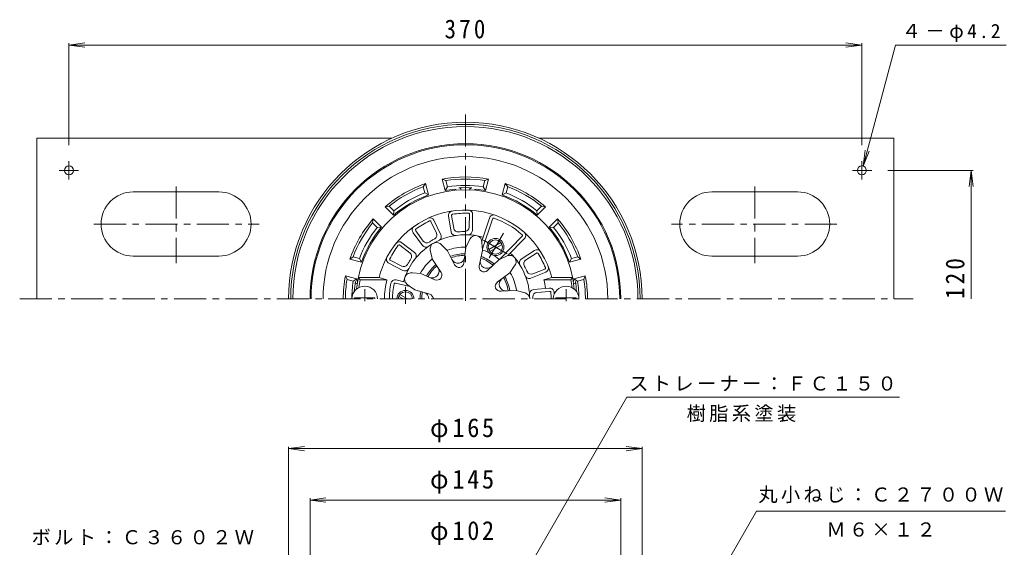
# Model space of a CAD drawing. Units: millimetres, scale not verified. Extents: x -246 to 229, y -348 to 375.
# Drawn here: x -245.9 to 214.5, y 128.7 to 374.9 of the extents above; entities that cross this region are included whole.
import ezdxf

# ---------------------------------------------------------------- set-up
doc = ezdxf.new("R2010")
doc.units = ezdxf.units.MM
doc.header["$LTSCALE"] = 3
doc.linetypes.add('CHAIN1', pattern=[8, 5, -1, 1, -1])
for name, color, linetype, lineweight in [('0-0_通り芯', 3, 'Continuous', 9), ('0-1_躯体', 2, 'Continuous', 9), ('0-2_仕上', 6, 'Continuous', 9), ('0-4_その他', 7, 'Continuous', 9), ('0-5_寸法', 7, 'Continuous', 9), ('0-A', 2, 'Continuous', 9)]:
    doc.layers.add(name, color=color, linetype=linetype, lineweight=lineweight)
doc.styles.add('ＭＳ ゴシック', font='')
doc.styles.get('ＭＳ ゴシック').set_extended_font_data('MS Gothic')

msp = doc.modelspace()

# ---------------------------------------------------------------- linework, layer by layer
at = {"layer": '0-0_通り芯', "linetype": 'CHAIN1'}
for p, q in [((-37.907, 330.668), (-37.907, 240.839)), ((-245.882, 244.554), (171.107, 244.554))]:
    msp.add_line(p, q, dxfattribs=at)
at = {"layer": '0-0_通り芯'}
for radius in [82.5, 81.5, 80.5]:
    msp.add_arc((-37.907, 244.554), radius, 0, 180, dxfattribs=at)
at = {"layer": '0-1_躯体'}
for p, q in [((-47.332, 295.184), (-48.76, 300.511)), ((-47.018, 299.808), (-48.76, 300.511)), ((-46.238, 296.895), (-47.018, 299.808)), ((-29.576, 296.895), (-28.796, 299.808)), ((-28.796, 299.808), (-27.055, 300.511)), ((-28.482, 295.184), (-27.055, 300.511)), ((-57.644, 296.961), (-56.487, 298.441)), ((-56.863, 294.048), (-57.644, 296.961)), ((-55.06, 293.114), (-56.487, 298.441)), ((-46.238, 296.895), (-47.332, 295.184)), ((-28.482, 295.184), (-29.576, 296.895)), ((-20.755, 293.114), (-19.327, 298.441)), ((-18.171, 296.961), (-19.327, 298.441)), ((-18.951, 294.048), (-18.171, 296.961)), ((-55.06, 293.114), (-56.863, 294.048)), ((-18.951, 294.048), (-20.755, 293.114)), ((-73.425, 287.85), (-75.285, 287.588)), ((-71.385, 283.688), (-75.285, 287.588)), ((-71.292, 285.717), (-73.425, 287.85)), ((-71.292, 285.717), (-71.385, 283.688)), ((-4.522, 285.717), (-2.39, 287.85)), ((-4.43, 283.688), (-4.522, 285.717)), ((-4.43, 283.688), (-0.53, 287.588)), ((-2.39, 287.85), (-0.53, 287.588)), ((-81.203, 280.071), (-80.941, 281.931)), ((-77.042, 278.032), (-80.941, 281.931)), ((1.227, 278.032), (5.127, 281.931)), ((5.388, 280.071), (5.127, 281.931)), ((-79.071, 277.939), (-81.203, 280.071)), ((-77.042, 278.032), (-79.071, 277.939)), ((3.256, 277.939), (1.227, 278.032)), ((3.256, 277.939), (5.388, 280.071)), ((-90.314, 264.29), (-91.794, 263.134)), ((-86.467, 261.707), (-91.794, 263.134)), ((-87.401, 263.51), (-90.314, 264.29)), ((-87.401, 263.51), (-86.467, 261.707)), ((10.653, 261.707), (11.587, 263.51)), ((10.653, 261.707), (15.98, 263.134)), ((11.587, 263.51), (14.5, 264.29)), ((14.5, 264.29), (15.98, 263.134)), ((-88.537, 253.979), (-93.865, 255.407)), ((-93.161, 253.665), (-93.865, 255.407)), ((-90.248, 252.885), (-93.161, 253.665)), ((-90.248, 252.885), (-88.537, 253.979)), ((12.723, 253.979), (18.05, 255.407)), ((14.434, 252.885), (12.723, 253.979)), ((14.434, 252.885), (17.347, 253.665)), ((17.347, 253.665), (18.05, 255.407))]:
    msp.add_line(p, q, dxfattribs=at)
at = {"layer": '0-1_躯体', "color": 4, "linetype": 'CHAIN1'}
for p, q in [((-29.42, 271.985), (-18.444, 265.648)), ((-20.133, 275.34), (-26.834, 263.733)), ((-65.907, 242.317), (-65.907, 250.227))]:
    msp.add_line(p, q, dxfattribs=at)
at = {"layer": '0-1_躯体', "color": 4}
for p, q in [((-27.003, 267.593), (-21.312, 270.878)), ((-26.503, 266.727), (-20.812, 270.013)), ((-66.907, 244.554), (-69.003, 245.764)), ((-64.907, 244.554), (-68.503, 246.63))]:
    msp.add_line(p, q, dxfattribs=at)
for radius in [4, 3.324]:
    msp.add_circle((-23.907, 268.803), radius, dxfattribs=at)
at = {"layer": '0-1_躯体'}
for centre, radius, start, end in [((-37.907, 244.554), 72.5, 0, 180), ((-37.907, 244.554), 72, 0, 180), ((-37.907, 244.554), 66.441, 0, 180), ((-37.907, 244.554), 57, 79.02406, 100.97594), ((-37.907, 244.554), 56, 80.63637, 99.36365), ((-37.907, 244.554), 57, 109.02406, 130.97594), ((-37.907, 244.554), 56, 110.63637, 129.36365), ((-37.907, 244.554), 51.5, 95.68213, 100.54533), ((-37.907, 244.554), 53, 80.95651, 99.04347), ((-42.907, 294.806), 1, 35.18959, 95.68202), ((-37.907, 244.554), 51.969, 86.62567, 93.37433), ((-40.907, 295.435), 1, 0, 93.37471), ((-34.907, 295.435), 1, 86.62529, 175.42302), ((-32.907, 294.806), 1, 84.31798, 144.81041), ((-37.907, 244.554), 51.5, 79.45464, 84.31787), ((-37.907, 244.554), 57, 49.02406, 70.97594), ((-37.907, 244.554), 56, 50.63637, 69.36365), ((-37.907, 244.554), 51.5, 109.45464, 130.54533), ((-37.907, 244.554), 53, 110.95651, 129.04347), ((-37.907, 244.554), 51.5, 49.45464, 70.54533), ((-37.907, 244.554), 53, 50.95651, 69.04347), ((-37.907, 244.554), 57, 139.02406, 160.97594), ((-37.907, 244.554), 57, 19.02406, 40.97594), ((-37.907, 244.554), 56, 140.63637, 159.36365), ((-37.907, 244.554), 53, 140.95651, 159.04347), ((-37.907, 244.554), 51.5, 139.45464, 160.54533), ((-37.907, 244.554), 51.5, 19.45464, 40.54533), ((-37.907, 244.554), 53, 20.95651, 39.04347), ((-37.907, 244.554), 56, 20.63637, 39.36365), ((-37.907, 244.554), 57, 169.02405, 179.99998), ((-37.907, 244.554), 56, 170.63634, 179.99998), ((-87.599, 253.554), 1, 169.7332, 230.2282), ((-37.907, 244.554), 51.5, 169.45467, 169.73407), ((11.785, 253.554), 1, 309.7718, 10.2668), ((-37.907, 244.554), 51.5, 10.26593, 10.54533), ((-37.907, 244.554), 56, 0, 9.36365), ((-37.907, 244.554), 57, 0, 10.97594), ((-37.907, 244.554), 53, 170.95651, 179.99998), ((-37.907, 244.554), 51.969, 170.96971, 176.10098), ((-88.245, 252.554), 1, 170.97121, 259.76991), ((12.43, 252.554), 1, 280.23219, 9.02879), ((-37.907, 244.554), 51.969, 3.89894, 9.03029), ((-37.907, 244.554), 53, 0, 9.04347)]:
    msp.add_arc(centre, radius, start, end, dxfattribs=at)
at = {"layer": '0-1_躯体', "color": 4}
for radius in [4, 3.324]:
    msp.add_arc((-65.907, 244.554), radius, 0, 180, dxfattribs=at)
at = {"layer": '0-2_仕上'}
for p, q in [((-49.343, 274.554), (-52.587, 281.3)), ((-44.603, 275.877), (-45.805, 283.153)), ((-43.359, 277.547), (-44.335, 283.46)), ((-36.135, 278.077), (-36.033, 284.07)), ((-34.662, 276.495), (-34.534, 283.98)), ((-30.295, 271.593), (-26.65, 282.31)), ((-29.939, 267.981), (-25.209, 281.887)), ((-57.586, 271.591), (-61.113, 276.437)), ((-51.369, 275.307), (-53.967, 280.708)), ((-57.949, 269.541), (-62.288, 275.502)), ((-37.737, 268.553), (-35.902, 272.484)), ((-21.997, 262.994), (-11.419, 273.826)), ((-18.15, 264.786), (-10.346, 272.778)), ((-63.739, 265.994), (-68.485, 269.655)), ((-61.59, 266.231), (-67.518, 270.803)), ((-53.203, 263.048), (-54.325, 267.238)), ((-46.275, 267.048), (-48.967, 269.681)), ((-46.275, 267.048), (-42.995, 260.568)), ((-37.737, 268.553), (-38.603, 261.343)), ((-29.859, 267.164), (-31.511, 260.092)), ((-29.859, 267.164), (-30.228, 270.911)), ((-11.831, 263.156), (-5.634, 267.152)), ((-67.627, 259.883), (-72.953, 262.631)), ((-53.203, 263.048), (-49.232, 256.968)), ((-22.35, 262.829), (-27.648, 257.862)), ((-22.35, 262.829), (-18.418, 264.661)), ((-9.804, 262.678), (-4.768, 265.926)), ((-67.031, 257.888), (-73.584, 261.268)), ((-17.208, 256.701), (-15.082, 259.809)), ((-6.445, 256.262), (-0.906, 258.551)), ((-87.917, 254.554), (-87.09, 253.554)), ((-78.184, 254.554), (-87.917, 254.554)), ((-74.539, 253.554), (-87.09, 253.554)), ((-78.184, 254.554), (-74.539, 253.554)), ((-65.978, 252.48), (-70.236, 253.449)), ((-58.776, 256.406), (-62.531, 256.694)), ((-58.776, 256.406), (-52.099, 253.551)), ((-17.208, 256.701), (-23.019, 252.346)), ((-7.31, 254.281), (-0.392, 257.141)), ((2.37, 254.554), (-1.275, 253.554)), ((-1.275, 253.554), (11.276, 253.554)), ((2.37, 254.554), (12.103, 254.554)), ((12.103, 254.554), (11.276, 253.554)), ((-63.703, 250.424), (-70.568, 251.986)), ((-61.512, 248.889), (-65.065, 251.378)), ((-61.512, 248.889), (-54.562, 246.784)), ((-6.177, 248.937), (1.166, 249.603)), ((-80.157, 245.154), (-80.157, 244.554)), ((-14.243, 248.554), (-21.494, 248.154)), ((-14.243, 248.554), (-10.053, 247.43)), ((-4.604, 247.574), (1.365, 248.115)), ((4.343, 245.154), (4.343, 244.554))]:
    msp.add_line(p, q, dxfattribs=at)
at = {"layer": '0-2_仕上', "linetype": 'CHAIN1'}
for p, q in [((-84.907, 249.161), (-84.907, 243.525)), ((9.093, 249.161), (9.093, 243.525))]:
    msp.add_line(p, q, dxfattribs=at)
at = {"layer": '0-2_仕上'}
for points in [[(-80.157, 245.154), (-89.657, 245.154), (-89.657, 244.554)], [(4.343, 245.154), (13.843, 245.154), (13.843, 244.554)]]:
    msp.add_lwpolyline(points, dxfattribs=at)
for centre, radius, start, end in [((-37.907, 244.554), 51, 5.23544, 174.76456), ((-37.907, 244.554), 41.5, 13.94345, 151.99609), ((-43.853, 283.604), 2, 98.77922, 193.02014), ((-36.534, 284.03), 2, 358.57576, 88.00774), ((-36.874, 245.171), 40, 116.40616, 121.72945), ((-54.397, 280.447), 2, 25.24243, 114.67441), ((-54.441, 280.55), 0.5, 18.4034, 116.40697), ((-43.856, 283.603), 0.5, 98.66284, 196.66641), ((-37.907, 244.554), 40, 93.33945, 98.66273), ((-36.707, 244.642), 40, 89.73949, 95.06277), ((-36.528, 284.142), 0.5, 351.73672, 89.7403), ((-24.715, 281.786), 2, 70.61256, 164.85349), ((-24.719, 281.787), 0.5, 70.49619, 168.49976), ((-37.907, 244.554), 40, 48.58307, 70.49591), ((-60.746, 276.782), 2, 125.44589, 219.68681), ((-60.749, 276.78), 0.5, 125.32951, 223.33308), ((-37.907, 244.554), 40, 120.00612, 125.32941), ((-41.385, 277.873), 2, 189.38228, 275.95941), ((-38.135, 278.112), 2, 272.44249, 359.01962), ((-36.662, 276.53), 2, 267.76982, 359.01996), ((-37.907, 244.554), 30, 74.08115, 137.7767), ((-37.907, 244.554), 31.5, 119.77357, 122.62614), ((-36.874, 245.171), 31.5, 119.10942, 121.96199), ((-53.171, 274.44), 2, 299.10916, 25.68629), ((-51.145, 273.687), 2, 294.43649, 25.68663), ((-42.63, 276.203), 2, 189.38228, 278.48683), ((-37.907, 244.554), 31.5, 93.1069, 95.95947), ((-36.707, 244.642), 31.5, 92.44275, 95.29532), ((-33.219, 271.144), 3, 355.56062, 153.46123), ((-11.777, 274.176), 0.5, 315.68094, 48.58325), ((-11.777, 274.176), 2, 315.68094, 48.58325), ((-37.261, 245.569), 40, 143.07283, 148.39612), ((-68.752, 269.229), 2, 51.9091, 141.34108), ((-68.838, 269.301), 0.5, 45.07007, 143.07364), ((-56.332, 270.717), 2, 216.04895, 305.1535), ((-55.969, 272.768), 2, 216.04895, 302.62608), ((-51.407, 267.937), 3, 35.56062, 193.46123), ((-37.907, 244.554), 24.24, 89.59406, 110.40605), ((-37.907, 244.554), 24.24, 49.59373, 70.40581), ((-4.444, 265.541), 2, 32.21632, 126.45724), ((-37.907, 244.554), 41.5, 151.99609, 166.05655), ((-72.78, 263.104), 2, 152.11256, 246.35349), ((-72.782, 263.101), 0.5, 151.99619, 249.99976), ((-37.907, 244.554), 40, 146.67279, 151.99608), ((-37.907, 244.554), 30, 137.7767, 157.44492), ((-37.261, 245.569), 31.5, 145.77609, 148.62866), ((-64.961, 264.41), 2, 325.77583, 52.35297), ((-62.812, 264.647), 2, 321.10316, 52.3533), ((-37.907, 244.554), 24.24, 129.59422, 150.40596), ((-37.907, 244.554), 21.15, 90.46648, 109.53362), ((-37.907, 244.554), 20.38, 90.74443, 109.25571), ((-41.406, 264.394), 3.146, 206.84773, 353.15253), ((-27.834, 262.001), 3.147, 166.84723, 313.1524), ((-37.907, 244.554), 20.38, 50.74408, 69.25545), ((-37.907, 244.554), 21.15, 50.46611, 69.53334), ((-17.224, 261.909), 3, 315.56062, 113.46123), ((-37.907, 244.554), 30, 0, 45.68077), ((-10.747, 261.475), 2, 122.81938, 211.92393), ((-8.72, 260.997), 2, 122.81938, 209.39651), ((-4.446, 265.544), 0.5, 32.09995, 130.10352), ((-37.907, 244.554), 40, 26.77655, 32.09984), ((-37.349, 243.488), 40, 23.17659, 28.49988), ((-66.71, 261.661), 2, 242.71562, 329.29276), ((-66.114, 259.666), 2, 242.71562, 331.82018), ((-37.907, 244.554), 31.5, 146.44025, 149.29282), ((-37.907, 244.554), 21.15, 130.46671, 149.53346), ((-37.907, 244.554), 20.38, 130.74463, 149.25557), ((-53.34, 257.504), 3.146, 246.84773, 33.15253), ((-40.917, 261.621), 2.33, 206.84775, 353.15242), ((-29.242, 259.562), 2.33, 166.85048, 313.15239), ((-37.907, 244.554), 31.5, 26.54401, 29.39658), ((-37.349, 243.488), 31.5, 25.87985, 28.73242), ((-1.037, 259.034), 0.5, 285.17383, 23.1774), ((-1.142, 258.995), 2, 292.01286, 21.44484), ((-37.907, 244.554), 50, 169.63023, 173.85565), ((-39.403, 244.554), 36.27, 165.63258, 180), ((-70.679, 251.499), 2, 77.18056, 168.0361), ((-37.907, 244.554), 30, 157.44492, 164.23296), ((-63.279, 253.789), 3, 75.56062, 233.46123), ((-51.183, 255.694), 2.33, 246.84775, 33.15242), ((-18.976, 251.444), 3.146, 126.84755, 273.15254), ((-37.907, 244.554), 20.38, 10.74391, 29.25508), ((-37.907, 244.554), 21.15, 10.46599, 29.53299), ((-37.907, 244.554), 24.24, 9.59354, 30.40552), ((-8.074, 256.13), 2, 201.20692, 292.45706), ((-7.209, 258.11), 2, 205.87959, 292.45673), ((-36.411, 244.554), 36.27, 7.76474, 14.36742), ((-37.907, 244.554), 50, 6.14435, 10.36977), ((-84.907, 244.554), 6, 0, 180), ((-37.907, 244.554), 35.5, 168.03593, 180), ((-37.907, 244.554), 34, 168.03592, 180), ((-70.679, 251.499), 0.5, 77.18056, 168.0361), ((-21.622, 250.481), 2.33, 121.96426, 278.03435), ((-5.997, 246.945), 2, 95.18117, 184.28572), ((1.473, 247.623), 2, 4.57811, 98.81903), ((9.093, 244.554), 6, 0, 180), ((-37.907, 244.554), 21.15, 170.46655, 180), ((-37.907, 244.554), 20.38, 170.74452, 180), ((-58.053, 244.554), 3.146, 0, 73.15253), ((-55.237, 244.554), 2.33, 0, 73.15239), ((-10.907, 244.554), 3, 0.00378, 73.46123), ((-4.423, 245.582), 2, 95.18117, 181.7583), ((-37.907, 244.554), 31.5, 0.00018, 1.75836), ((1.473, 247.627), 0.5, 4.46173, 102.4653), ((-37.907, 244.554), 40, 0.00014, 4.46162), ((-37.907, 244.554), 41.5, 3.11127, 4.46153)]:
    msp.add_arc(centre, radius, start, end, dxfattribs=at)
at = {"layer": '0-4_その他'}
for p, q in [((-222.907, 363.054), (-215.471, 364.033)), ((-222.907, 316.383), (-222.907, 363.954)), ((147.093, 363.054), (139.657, 364.033)), ((147.093, 316.383), (147.093, 363.954)), ((-222.907, 363.054), (147.093, 363.054)), ((-222.907, 363.054), (-215.471, 362.075)), ((147.093, 363.054), (139.657, 362.075)), ((159.182, 304.554), (198.993, 304.554)), ((198.093, 304.554), (197.114, 297.118)), ((198.093, 244.554), (198.093, 304.554)), ((198.093, 304.554), (199.072, 297.118)), ((-120.407, 174.708), (-112.971, 175.687)), ((-120.407, -8.649), (-120.407, 175.608)), ((44.593, 174.708), (37.157, 175.687)), ((44.593, -8.649), (44.593, 175.608)), ((-120.407, 174.708), (44.593, 174.708)), ((-120.407, 174.708), (-112.971, 173.729)), ((44.593, 174.708), (37.157, 173.729)), ((-110.407, 150.708), (-102.971, 151.687)), ((-110.407, -2.792), (-110.407, 151.608)), ((-110.407, 150.708), (34.593, 150.708)), ((-110.407, 150.708), (-102.971, 149.729)), ((34.593, 150.708), (27.157, 151.687)), ((34.593, 150.708), (27.157, 149.729)), ((34.593, -2.792), (34.593, 151.608))]:
    msp.add_line(p, q, dxfattribs=at)
at = {"layer": '0-5_寸法'}
for p, q in [((147.636, 306.583), (162.768, 363.054)), ((162.768, 363.054), (214.488, 363.054)), ((147.636, 306.583), (148.615, 314.018)), ((147.636, 306.583), (150.507, 313.512)), ((-22.907, 94.193), (37.434, 198.708)), ((37.434, 198.708), (164.607, 198.708)), ((14.093, -0.032), (97.938, 145.598)), ((97.938, 145.598), (214.071, 145.598))]:
    msp.add_line(p, q, dxfattribs=at)
at = {"layer": '0-A'}
for p, q in [((-237.907, 244.554), (-237.907, 319.554)), ((-237.907, 319.554), (-72.277, 319.554)), ((-3.538, 319.554), (162.093, 319.554)), ((162.093, 244.554), (162.093, 319.554)), ((-222.907, 300.321), (-222.907, 308.883)), ((147.093, 300.321), (147.093, 308.883)), ((-218.484, 304.554), (-227.496, 304.554)), ((142.67, 304.554), (151.681, 304.554)), ((-152.907, 294.554), (-192.907, 294.554)), ((77.093, 294.554), (117.093, 294.554)), ((-152.907, 264.554), (-192.907, 264.554)), ((77.093, 264.554), (117.093, 264.554))]:
    msp.add_line(p, q, dxfattribs=at)
at = {"layer": '0-A', "linetype": 'CHAIN1'}
for p, q in [((-172.907, 297.128), (-172.907, 261.308)), ((97.093, 297.128), (97.093, 261.308)), ((-211.262, 279.554), (-134.112, 279.554)), ((135.448, 279.554), (58.298, 279.554))]:
    msp.add_line(p, q, dxfattribs=at)
at = {"layer": '0-A'}
for centre in [(-222.907, 304.554), (147.093, 304.554)]:
    msp.add_circle(centre, 2.1, dxfattribs=at)
for centre, start, end in [((-192.907, 279.554), 90, 270), ((-152.907, 279.554), 270, 90), ((77.093, 279.554), 90, 270), ((117.093, 279.554), 270, 90)]:
    msp.add_arc(centre, 15, start, end, dxfattribs=at)

# ---------------------------------------------------------------- texts
at = {"layer": '0-4_その他', "color": 2, "char_height": 8.798, "attachment_point": 7, "style": 'ＭＳ ゴシック'}
for s, insert in [('\\T1.27;\\W0.9;370', (-47.657, 366.054)), ('\\T1.21;\\W0.95;φ165', (-54.407, 177.708)), ('\\T1.21;\\W0.95;φ145', (-54.407, 153.708)), ('\\T1.21;\\W0.95;φ102', (-54.407, 129.708))]:
    msp.add_mtext(s, dxfattribs=dict(at, insert=insert))
at = {"layer": '0-4_その他', "color": 2, "insert": (195.093, 244.554), "char_height": 8.798, "attachment_point": 7, "rotation": 90, "style": 'ＭＳ ゴシック'}
msp.add_mtext('\\T1.27;\\W0.9;120', dxfattribs=at)
at = {"layer": '0-5_寸法', "char_height": 6.598, "attachment_point": 7, "style": 'ＭＳ ゴシック'}
for s, insert in [('\\T1.23;４－φ4.2', (165.718, 364.558)), ('\\T1.17;ストレーナー：ＦＣ１５０', (38.529, 201.476)), ('\\T1.17;樹脂系塗装', (65.328, 187.098)), ('\\T1.17;丸小ねじ：Ｃ２７００Ｗ', (98.797, 149.25)), ('\\T1.17;Ｍ６×１２', (130.505, 133.585)), ('\\T1.17;ボルト：Ｃ３６０２Ｗ', (-240.343, 129.682))]:
    msp.add_mtext(s, dxfattribs=dict(at, insert=insert))

doc.saveas('drawing.dxf')
